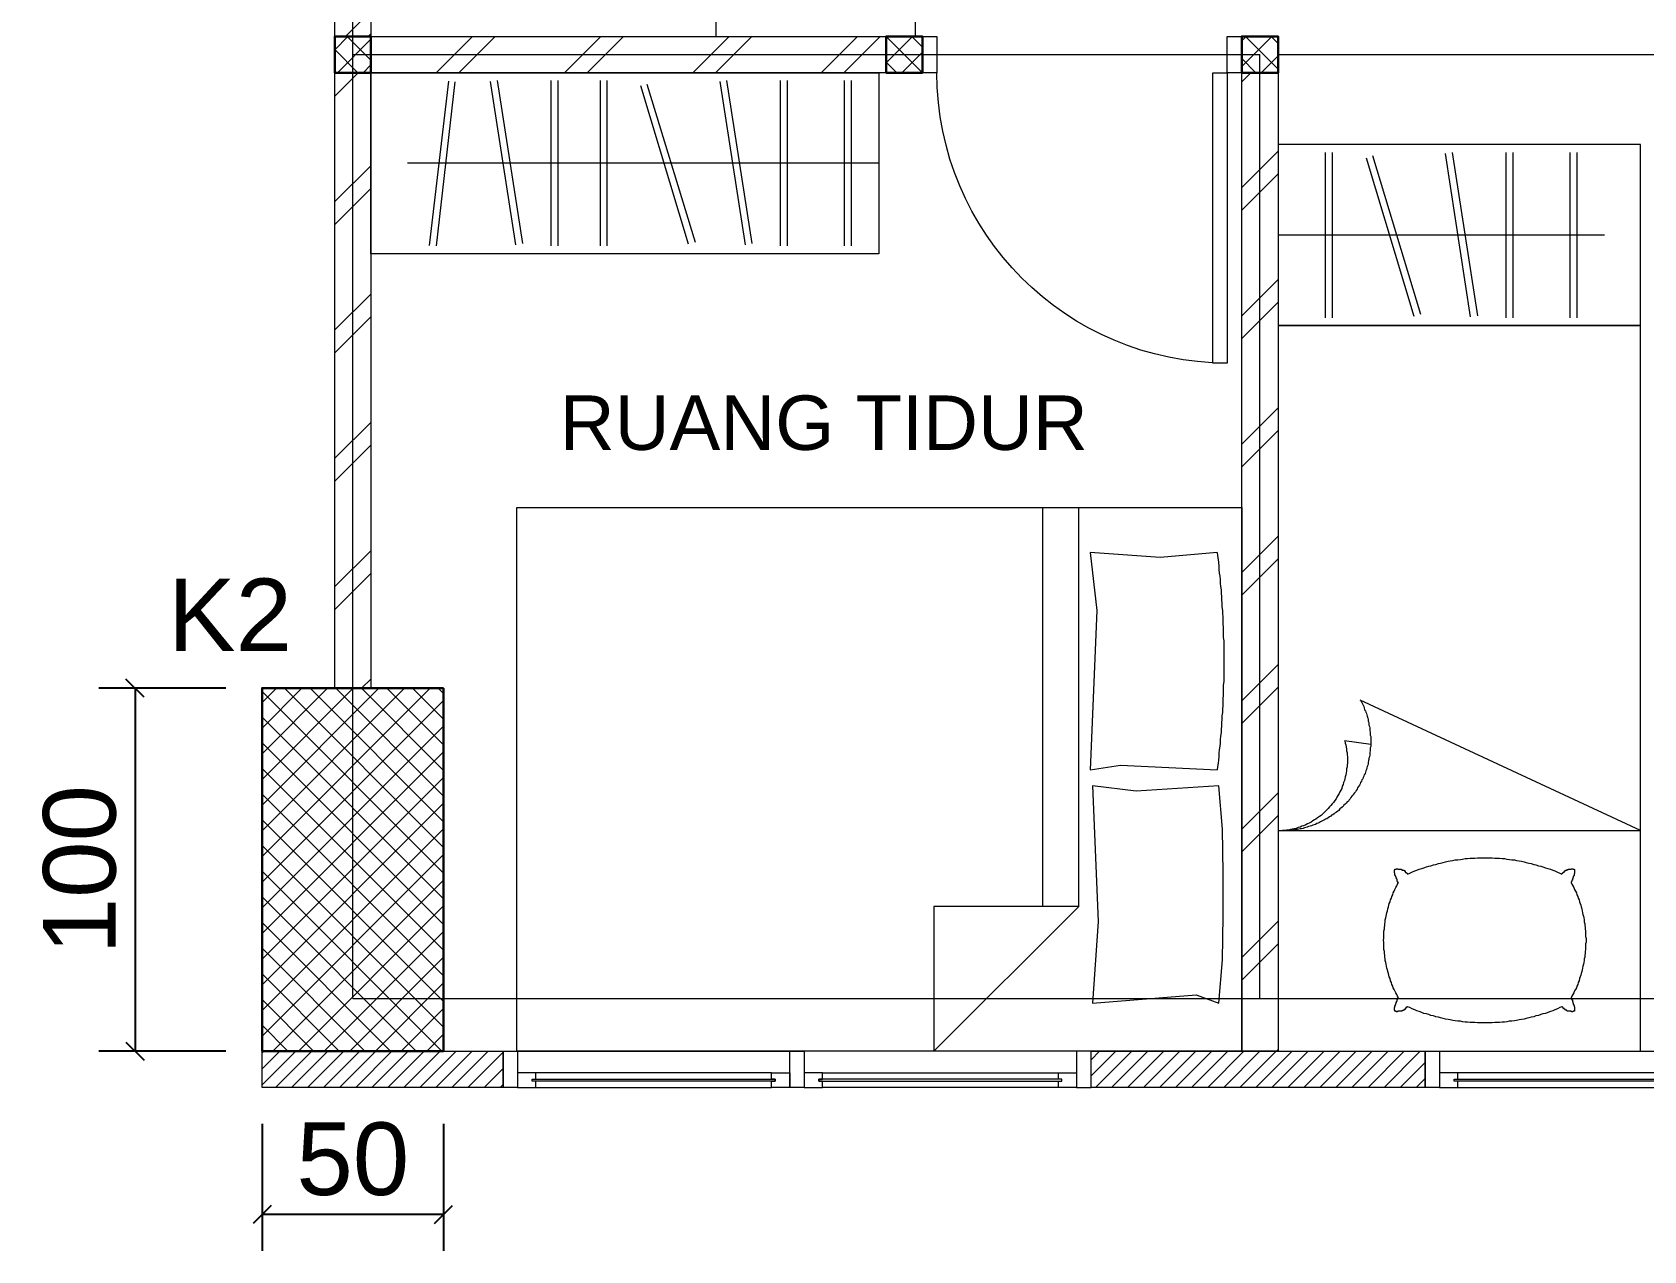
# Model space of a CAD drawing. Header units: millimetres. Extents: x -10 to 1564, y -8 to 383.
# Drawn here: x -8.58 to 0.3, y 42.86 to 49.57 of the extents above; entities that cross this region are included whole.
import ezdxf

# ---------------------------------------------------------------- set-up
doc = ezdxf.new("R2010")
doc.units = ezdxf.units.MM
doc.header["$MEASUREMENT"] = 0
doc.layers.get('0').update_dxf_attribs({"lineweight": 5})
for name, color, linetype, lineweight in [('ars', 11, 'Continuous', 0), ('ars @ 1', 11, 'Continuous', 0), ('FUR', 141, 'Continuous', 15), ('KOL', 1, 'Continuous', 30), ('KOLOM', 4, 'Continuous', 9), ('KUSEN', 6, 'Continuous', 15), ('not', 7, 'Continuous', 20), ('tem', 5, 'Continuous', 20), ('U', 6, 'Continuous', 20)]:
    doc.layers.add(name, color=color, linetype=linetype, lineweight=lineweight)
doc.layers.add('AS', color=1, linetype='Continuous', lineweight=5, plot=False)
doc.styles.get("Standard").update_dxf_attribs({"font": 'arial.ttf'})
doc.linetypes.add('ZIGZAG', pattern='A,0.0001,-0.2,[131,ltypeshp.shx,S=0.2,R=0,X=-0.2,Y=0],-0.4,[131,ltypeshp.shx,S=0.2,R=180,X=0.2,Y=0],-0.2', length=0.8001)
doc.dimstyles.new('SK-50', dxfattribs={"dimscale": 0, "dimtxt": 0.4, "dimasz": 0.1, "dimexe": 0.2, "dimexo": 0, "dimgap": 0.1, "dimtad": 1, "dimdec": 0, "dimlfac": 50, "dimzin": 0, "dimdsep": 46, "dimtxsty": 'Standard', "dimblk": 'OBLIQUE', "dimcen": 0.09, "dimclrd": 256, "dimclre": 256, "dimclrt": 256, "dimadec": 0, "dimazin": 0, "dimtfac": 1, "dimtdec": 0, "dimtofl": 0, "dimtmove": 0, "dimatfit": 3, "dimldrblk": 'OBLIQUE', "dimfxl": 0, "dimtolj": 1, "dimtzin": 0, "dimarcsym": 0})

# ---------------------------------------------------------------- blocks, each defined once
blk = doc.blocks.new('BED1')
at = {"layer": 'FUR', "linetype": 'Continuous'}
for points in [[(1.9976, 0), (1.9976, 1.4976), (0, 1.4976), (0, 0), (1.9976, 0)], [(1.5484, 1.0993), (1.1489, 1.0993), (1.1489, 1.4976), (1.5484, 1.0993)], [(1.9346, 1.3656), (1.9443, 1.2458), (1.9467, 1.1259), (1.9467, 1.0061), (1.9443, 0.8862), (1.9346, 0.7663), (1.707, 0.7809), (1.586, 0.7663), (1.6017, 1.1404), (1.586, 1.3656), (1.8717, 1.3426), (1.9346, 1.3656)], [(1.4492, 1.0993), (1.4492, 0)], [(1.5484, 1.0993), (1.5484, 0)], [(1.9298, 0.1235), (1.7724, 0.138), (1.5799, 0.1235), (1.5981, 0.2833), (1.5799, 0.7228), (1.6634, 0.7094), (1.9298, 0.7228)], [(1.9298, 0.1235), (1.931, 0.1332), (1.9322, 0.1429), (1.9334, 0.1513), (1.9346, 0.161), (1.9346, 0.1707), (1.9358, 0.1804), (1.937, 0.1889), (1.9383, 0.1985), (1.9383, 0.2082), (1.9395, 0.2179), (1.9407, 0.2264), (1.9407, 0.2361), (1.9419, 0.2458), (1.9419, 0.2542), (1.9431, 0.2639), (1.9431, 0.2736), (1.9443, 0.2833), (1.9443, 0.2918), (1.9455, 0.3015), (1.9455, 0.3111), (1.9455, 0.3208), (1.9467, 0.3293), (1.9467, 0.339), (1.9467, 0.3487), (1.9467, 0.3584), (1.9479, 0.3668), (1.9479, 0.3765), (1.9479, 0.3862), (1.9479, 0.3959), (1.9479, 0.4044), (1.9479, 0.414), (1.9479, 0.4237), (1.9479, 0.4334), (1.9479, 0.4419), (1.9479, 0.4516), (1.9479, 0.4613), (1.9479, 0.4709), (1.9479, 0.4794), (1.9467, 0.4891), (1.9467, 0.4988), (1.9467, 0.5085), (1.9467, 0.5169), (1.9455, 0.5266), (1.9455, 0.5363), (1.9455, 0.546), (1.9443, 0.5545), (1.9443, 0.5642), (1.9431, 0.5738), (1.9431, 0.5835), (1.9419, 0.592), (1.9419, 0.6017), (1.9407, 0.6114), (1.9407, 0.6199), (1.9395, 0.6295), (1.9383, 0.6392), (1.9383, 0.6489), (1.937, 0.6574), (1.9358, 0.6671), (1.9346, 0.6768), (1.9346, 0.6864), (1.9334, 0.6949), (1.9322, 0.7046), (1.931, 0.7143), (1.9298, 0.7228)]]:
    blk.add_lwpolyline(points, dxfattribs=at)
blk = doc.blocks.new('BED2')
at = {"layer": 'FUR'}
blk.add_lwpolyline([(-0.4994, 1.9988), (0.4994, 1.9988), (0.4994, 0), (-0.4994, 0)], close=True, dxfattribs=at)
for points in [[(0.4994, 1.9988), (0.4994, 0)], [(0.2827, 1.8765), (0.2766, 1.8789), (0.2706, 1.8826), (0.2633, 1.885), (0.2573, 1.8874), (0.2512, 1.8898), (0.2439, 1.8923), (0.2379, 1.8947), (0.2306, 1.8959), (0.2246, 1.8983), (0.2185, 1.9007), (0.2113, 1.9019), (0.2052, 1.9044), (0.1979, 1.9056), (0.1919, 1.9068), (0.1846, 1.9092), (0.1786, 1.9104), (0.1713, 1.9116), (0.1653, 1.9128), (0.158, 1.914), (0.1519, 1.9153), (0.1447, 1.9165), (0.1374, 1.9165), (0.1314, 1.9177), (0.1241, 1.9189), (0.118, 1.9189), (0.1108, 1.9201), (0.1047, 1.9201), (0.0975, 1.9201), (0.0902, 1.9213), (0.0841, 1.9213), (0.0769, 1.9213), (0.0708, 1.9213), (0.0636, 1.9213), (0.0563, 1.9213), (0.0502, 1.9213), (0.043, 1.9201), (0.0369, 1.9201), (0.0297, 1.9201), (0.0224, 1.9189), (0.0163, 1.9189), (0.0091, 1.9177), (0.003, 1.9165), (-0.0042, 1.9165), (-0.0115, 1.9153), (-0.0176, 1.914), (-0.0248, 1.9128), (-0.0309, 1.9116), (-0.0381, 1.9104), (-0.0442, 1.9092), (-0.0515, 1.9068), (-0.0575, 1.9056), (-0.0648, 1.9044), (-0.0708, 1.9019), (-0.0781, 1.9007), (-0.0841, 1.8983), (-0.0902, 1.8959), (-0.0975, 1.8947), (-0.1035, 1.8923), (-0.1108, 1.8898), (-0.1168, 1.8874), (-0.1229, 1.885), (-0.1301, 1.8826), (-0.1362, 1.8789), (-0.1423, 1.8765)], [(-0.1435, 1.8765), (-0.1435, 1.8765), (-0.1435, 1.8765), (-0.1447, 1.8765), (-0.1447, 1.8777), (-0.1447, 1.8789), (-0.1471, 1.8789), (-0.1471, 1.8814), (-0.1495, 1.8814), (-0.1495, 1.8826), (-0.1495, 1.8826), (-0.1495, 1.8838), (-0.1519, 1.8838), (-0.1519, 1.8862), (-0.1556, 1.8862), (-0.1556, 1.8874), (-0.158, 1.8874), (-0.158, 1.8886), (-0.1592, 1.8886), (-0.1592, 1.8886), (-0.1689, 1.8886), (-0.1689, 1.8898), (-0.1701, 1.8898), (-0.1701, 1.891), (-0.1737, 1.891), (-0.1737, 1.8898), (-0.1737, 1.8898), (-0.1737, 1.8886), (-0.1774, 1.8886), (-0.1774, 1.8886), (-0.1774, 1.8886), (-0.1774, 1.8862), (-0.1786, 1.8862), (-0.1786, 1.8789), (-0.1774, 1.8789), (-0.1774, 1.8765), (-0.1774, 1.8765), (-0.1774, 1.8729), (-0.1762, 1.8729), (-0.1762, 1.8705), (-0.1749, 1.8705), (-0.1749, 1.868), (-0.1737, 1.868), (-0.1737, 1.8668), (-0.1737, 1.8668), (-0.1737, 1.8632), (-0.1725, 1.8632), (-0.1725, 1.8608), (-0.1713, 1.8608), (-0.1713, 1.8571), (-0.1713, 1.8571), (-0.1713, 1.8559), (-0.1701, 1.8559), (-0.1701, 1.8547), (-0.1689, 1.8547), (-0.1689, 1.8523), (-0.1677, 1.8523)], [(0.3081, 1.8523), (0.3081, 1.8523), (0.3081, 1.8547), (0.3093, 1.8547), (0.3093, 1.8559), (0.3105, 1.8559), (0.3105, 1.8571), (0.3117, 1.8571), (0.3117, 1.8608), (0.3117, 1.8608), (0.3117, 1.8632), (0.313, 1.8632), (0.313, 1.8668), (0.3142, 1.8668), (0.3142, 1.868), (0.3142, 1.868), (0.3142, 1.8705), (0.3154, 1.8705), (0.3154, 1.8729), (0.3166, 1.8729), (0.3166, 1.8765), (0.3178, 1.8765), (0.3178, 1.8789), (0.3178, 1.8789), (0.3178, 1.8862), (0.3178, 1.8862), (0.3178, 1.8886), (0.3166, 1.8886), (0.3166, 1.8886), (0.3142, 1.8886), (0.3142, 1.8898), (0.313, 1.8898), (0.313, 1.891), (0.3093, 1.891), (0.3093, 1.8898), (0.3081, 1.8898), (0.3081, 1.8886), (0.2996, 1.8886), (0.2996, 1.8886), (0.2972, 1.8886), (0.2972, 1.8874), (0.296, 1.8874), (0.296, 1.8862), (0.2924, 1.8862), (0.2924, 1.8838), (0.29, 1.8838), (0.29, 1.8826), (0.2887, 1.8826), (0.2887, 1.8814), (0.2863, 1.8814), (0.2863, 1.8789), (0.2851, 1.8789), (0.2851, 1.8777), (0.2839, 1.8777), (0.2839, 1.8765), (0.2839, 1.8765), (0.2839, 1.8765), (0.2827, 1.8765)], [(-0.1677, 1.8523), (-0.1701, 1.8475), (-0.1725, 1.8426), (-0.1749, 1.8378), (-0.1774, 1.8329), (-0.1798, 1.8293), (-0.1822, 1.8245), (-0.1834, 1.8196), (-0.1858, 1.8148), (-0.187, 1.8099), (-0.1895, 1.8051), (-0.1907, 1.799), (-0.1931, 1.7942), (-0.1943, 1.7893), (-0.1955, 1.7845), (-0.1967, 1.7797), (-0.1979, 1.7748), (-0.1992, 1.77), (-0.2004, 1.7651), (-0.2016, 1.7591), (-0.2028, 1.7542), (-0.204, 1.7494), (-0.204, 1.7446), (-0.2052, 1.7397), (-0.2052, 1.7349), (-0.2064, 1.7288), (-0.2064, 1.724), (-0.2076, 1.7191), (-0.2076, 1.7143), (-0.2076, 1.7082), (-0.2076, 1.7034), (-0.2076, 1.6985), (-0.2088, 1.6937), (-0.2076, 1.6877), (-0.2076, 1.6828), (-0.2076, 1.678), (-0.2076, 1.6731), (-0.2076, 1.6683), (-0.2064, 1.6622), (-0.2064, 1.6574), (-0.2052, 1.6525), (-0.2052, 1.6477), (-0.204, 1.6429), (-0.204, 1.6368), (-0.2028, 1.632), (-0.2016, 1.6271), (-0.2004, 1.6223), (-0.1992, 1.6174), (-0.1979, 1.6126), (-0.1967, 1.6065), (-0.1955, 1.6017), (-0.1943, 1.5969), (-0.1931, 1.592), (-0.1907, 1.5872), (-0.1895, 1.5823), (-0.187, 1.5775), (-0.1858, 1.5726), (-0.1834, 1.5678), (-0.1822, 1.563), (-0.1798, 1.5581), (-0.1774, 1.5533), (-0.1749, 1.5484), (-0.1725, 1.5436), (-0.1701, 1.5387), (-0.1677, 1.5339)], [(0.3081, 1.5339), (0.3105, 1.5387), (0.313, 1.5436), (0.3154, 1.5484), (0.3178, 1.5533), (0.3202, 1.5581), (0.3226, 1.563), (0.3238, 1.5678), (0.3263, 1.5726), (0.3275, 1.5775), (0.3299, 1.5823), (0.3311, 1.5872), (0.3335, 1.592), (0.3347, 1.5969), (0.336, 1.6017), (0.3372, 1.6065), (0.3384, 1.6126), (0.3396, 1.6174), (0.3408, 1.6223), (0.342, 1.6271), (0.3432, 1.632), (0.3444, 1.6368), (0.3444, 1.6429), (0.3456, 1.6477), (0.3456, 1.6525), (0.3469, 1.6574), (0.3469, 1.6622), (0.3481, 1.6683), (0.3481, 1.6731), (0.3481, 1.678), (0.3481, 1.6828), (0.3493, 1.6889), (0.3493, 1.6937), (0.3493, 1.6985), (0.3481, 1.7034), (0.3481, 1.7082), (0.3481, 1.7143), (0.3481, 1.7191), (0.3469, 1.724), (0.3469, 1.7288), (0.3456, 1.7349), (0.3456, 1.7397), (0.3444, 1.7446), (0.3444, 1.7494), (0.3432, 1.7542), (0.342, 1.7591), (0.3408, 1.7651), (0.3396, 1.77), (0.3384, 1.7748), (0.3372, 1.7797), (0.336, 1.7845), (0.3347, 1.7893), (0.3335, 1.7942), (0.3311, 1.799), (0.3299, 1.8051), (0.3275, 1.8099), (0.3263, 1.8148), (0.3238, 1.8196), (0.3226, 1.8245), (0.3202, 1.8293), (0.3178, 1.8329), (0.3154, 1.8378), (0.313, 1.8426), (0.3105, 1.8475), (0.3081, 1.8523)], [(-0.1677, 1.5339), (-0.1689, 1.5339), (-0.1689, 1.5327), (-0.1701, 1.5327), (-0.1701, 1.5303), (-0.1713, 1.5303), (-0.1713, 1.5278), (-0.1713, 1.5278), (-0.1713, 1.5254), (-0.1725, 1.5254), (-0.1725, 1.523), (-0.1737, 1.523), (-0.1737, 1.5206), (-0.1737, 1.5206), (-0.1737, 1.5182), (-0.1749, 1.5182), (-0.1749, 1.5169), (-0.1762, 1.5169), (-0.1762, 1.5145), (-0.1774, 1.5145), (-0.1774, 1.5097), (-0.1774, 1.5097), (-0.1774, 1.5073), (-0.1786, 1.5073), (-0.1786, 1.5), (-0.1774, 1.5), (-0.1774, 1.4988), (-0.1774, 1.4988), (-0.1774, 1.4976), (-0.1737, 1.4976), (-0.1737, 1.4964), (-0.1737, 1.4964), (-0.1737, 1.4964), (-0.1701, 1.4964), (-0.1701, 1.4964), (-0.1689, 1.4964), (-0.1689, 1.4976), (-0.1592, 1.4976), (-0.1592, 1.4988), (-0.158, 1.4988), (-0.158, 1.5), (-0.1556, 1.5), (-0.1556, 1.5), (-0.1519, 1.5), (-0.1519, 1.5024), (-0.1495, 1.5024), (-0.1495, 1.5048), (-0.1495, 1.5048), (-0.1495, 1.5061), (-0.1471, 1.5061), (-0.1471, 1.5073), (-0.1447, 1.5073), (-0.1447, 1.5085), (-0.1447, 1.5085), (-0.1435, 1.5085), (-0.1435, 1.5097), (-0.1435, 1.5097)], [(-0.1423, 1.5109), (-0.1362, 1.5085), (-0.1289, 1.5048), (-0.1229, 1.5024), (-0.1168, 1.5), (-0.1108, 1.4976), (-0.1035, 1.4952), (-0.0975, 1.4939), (-0.0902, 1.4915), (-0.0841, 1.4891), (-0.0781, 1.4879), (-0.0708, 1.4855), (-0.0648, 1.4843), (-0.0575, 1.4818), (-0.0515, 1.4806), (-0.0442, 1.4794), (-0.0381, 1.477), (-0.0309, 1.4758), (-0.0248, 1.4746), (-0.0176, 1.4734), (-0.0115, 1.4722), (-0.0042, 1.4722), (0.003, 1.4709), (0.0091, 1.4697), (0.0163, 1.4685), (0.0224, 1.4685), (0.0297, 1.4673), (0.0369, 1.4673), (0.043, 1.4673), (0.0502, 1.4661), (0.0563, 1.4661), (0.0636, 1.4661), (0.0708, 1.4661), (0.0769, 1.4661), (0.0841, 1.4661), (0.0902, 1.4661), (0.0975, 1.4673), (0.1047, 1.4673), (0.1108, 1.4673), (0.118, 1.4685), (0.1241, 1.4685), (0.1314, 1.4697), (0.1386, 1.4709), (0.1447, 1.4722), (0.1519, 1.4722), (0.158, 1.4734), (0.1653, 1.4746), (0.1713, 1.4758), (0.1786, 1.477), (0.1846, 1.4794), (0.1919, 1.4806), (0.1979, 1.4818), (0.2052, 1.4843), (0.2113, 1.4855), (0.2185, 1.4879), (0.2246, 1.4891), (0.2306, 1.4915), (0.2379, 1.4939), (0.2439, 1.4952), (0.2512, 1.4976), (0.2573, 1.5), (0.2633, 1.5024), (0.2706, 1.5061), (0.2766, 1.5085), (0.2827, 1.5109)], [(0.2839, 1.5097), (0.2839, 1.5085), (0.2839, 1.5085), (0.2839, 1.5085), (0.2851, 1.5085), (0.2851, 1.5073), (0.2863, 1.5073), (0.2863, 1.5061), (0.2887, 1.5061), (0.2887, 1.5048), (0.29, 1.5048), (0.29, 1.5024), (0.2924, 1.5024), (0.2924, 1.5), (0.296, 1.5), (0.296, 1.5), (0.2972, 1.5), (0.2972, 1.4988), (0.2996, 1.4988), (0.2996, 1.4976), (0.3081, 1.4976), (0.3081, 1.4964), (0.3093, 1.4964), (0.3093, 1.4964), (0.313, 1.4964), (0.313, 1.4964), (0.3142, 1.4964), (0.3142, 1.4976), (0.3166, 1.4976), (0.3166, 1.4988), (0.3178, 1.4988), (0.3178, 1.5), (0.3178, 1.5), (0.3178, 1.5073), (0.3178, 1.5073), (0.3178, 1.5097), (0.3166, 1.5097), (0.3166, 1.5145), (0.3154, 1.5145), (0.3154, 1.5169), (0.3142, 1.5169), (0.3142, 1.5182), (0.3142, 1.5182), (0.3142, 1.5206), (0.313, 1.5206), (0.313, 1.523), (0.3117, 1.523), (0.3117, 1.5254), (0.3117, 1.5254), (0.3117, 1.5278), (0.3105, 1.5278), (0.3105, 1.5303), (0.3093, 1.5303), (0.3093, 1.5327), (0.3081, 1.5327), (0.3081, 1.5339), (0.3081, 1.5339)], [(0.2827, 1.5097), (0.2839, 1.5097)], [(-0.3154, 1.1441), (-0.3142, 1.1501), (-0.313, 1.155), (-0.3117, 1.161), (-0.3105, 1.1659), (-0.3105, 1.1719), (-0.3093, 1.1768), (-0.3093, 1.1828), (-0.3081, 1.1877), (-0.3081, 1.1937), (-0.3081, 1.1998), (-0.3081, 1.2046), (-0.3093, 1.2107), (-0.3093, 1.2155), (-0.3105, 1.2215), (-0.3105, 1.2264), (-0.3117, 1.2324), (-0.313, 1.2373), (-0.3142, 1.2433), (-0.3154, 1.2482), (-0.3166, 1.253), (-0.319, 1.2591), (-0.3202, 1.2639), (-0.3226, 1.2688), (-0.3238, 1.2748), (-0.3263, 1.2797), (-0.3287, 1.2845), (-0.3311, 1.2893), (-0.3347, 1.2942), (-0.3372, 1.299), (-0.3396, 1.3039), (-0.3432, 1.3087), (-0.3469, 1.3136), (-0.3505, 1.3172), (-0.3541, 1.322), (-0.3577, 1.3257), (-0.3614, 1.3305), (-0.365, 1.3341), (-0.3686, 1.3378), (-0.3735, 1.3426), (-0.3771, 1.3462), (-0.3808, 1.3499), (-0.3856, 1.3523), (-0.3904, 1.3559), (-0.3953, 1.3596), (-0.3989, 1.362), (-0.4038, 1.3644), (-0.4086, 1.368), (-0.4134, 1.3705), (-0.4183, 1.3729), (-0.4231, 1.3753), (-0.4292, 1.3777), (-0.434, 1.3789), (-0.4389, 1.3814), (-0.4437, 1.3826), (-0.4498, 1.385), (-0.4546, 1.3862), (-0.4607, 1.3874), (-0.4655, 1.3886), (-0.4715, 1.3898), (-0.4764, 1.3898), (-0.4824, 1.391), (-0.4873, 1.391), (-0.4933, 1.3923), (-0.4994, 1.3923)], [(-0.2718, 1.0315), (-0.2706, 1.0351), (-0.2682, 1.0387), (-0.2669, 1.0424), (-0.2645, 1.046), (-0.2633, 1.0496), (-0.2621, 1.0533), (-0.2609, 1.0581), (-0.2585, 1.0617), (-0.2573, 1.0654), (-0.2561, 1.069), (-0.2548, 1.0726), (-0.2536, 1.0763), (-0.2524, 1.0811), (-0.2512, 1.0847), (-0.2512, 1.0884), (-0.25, 1.092), (-0.2488, 1.0956), (-0.2488, 1.1005), (-0.2476, 1.1041), (-0.2464, 1.1077), (-0.2464, 1.1114), (-0.2464, 1.1162), (-0.2452, 1.1199), (-0.2452, 1.1235), (-0.2452, 1.1283), (-0.2439, 1.132), (-0.2439, 1.1356), (-0.2439, 1.1392), (-0.2439, 1.1441), (-0.2439, 1.1477), (-0.2439, 1.1513), (-0.2439, 1.1562), (-0.2439, 1.1598), (-0.2452, 1.1634), (-0.2452, 1.1671), (-0.2452, 1.1719), (-0.2464, 1.1755), (-0.2464, 1.1792), (-0.2464, 1.1828), (-0.2476, 1.1877), (-0.2488, 1.1913), (-0.2488, 1.1949), (-0.25, 1.1985), (-0.2512, 1.2034), (-0.2512, 1.207), (-0.2524, 1.2107), (-0.2536, 1.2143), (-0.2548, 1.2179), (-0.2561, 1.2228), (-0.2573, 1.2264), (-0.2585, 1.23), (-0.2597, 1.2337), (-0.2621, 1.2373), (-0.2633, 1.2409), (-0.2645, 1.2446), (-0.2657, 1.2482), (-0.2682, 1.2518), (-0.2694, 1.2554), (-0.2718, 1.2591), (-0.273, 1.2627), (-0.2754, 1.2663), (-0.2778, 1.27), (-0.2803, 1.2736), (-0.2815, 1.2772), (-0.2839, 1.2809), (-0.2863, 1.2845), (-0.2887, 1.2869), (-0.2912, 1.2906), (-0.2936, 1.2942), (-0.296, 1.2966), (-0.2984, 1.3002), (-0.3008, 1.3039), (-0.3033, 1.3063), (-0.3057, 1.3099), (-0.3093, 1.3123), (-0.3117, 1.316), (-0.3142, 1.3184), (-0.3178, 1.3208), (-0.3202, 1.3245), (-0.3226, 1.3269), (-0.3263, 1.3293), (-0.3287, 1.3317), (-0.3323, 1.3354), (-0.3347, 1.3378), (-0.3384, 1.3402), (-0.342, 1.3426), (-0.3444, 1.345), (-0.3481, 1.3475), (-0.3517, 1.3487), (-0.3541, 1.3511), (-0.3577, 1.3535), (-0.3614, 1.3559), (-0.365, 1.3584), (-0.3686, 1.3596), (-0.3711, 1.362), (-0.3747, 1.3632), (-0.3783, 1.3656), (-0.382, 1.3668), (-0.3856, 1.3692), (-0.3892, 1.3705), (-0.3929, 1.3717), (-0.3965, 1.3741), (-0.4001, 1.3753), (-0.4038, 1.3765), (-0.4074, 1.3777), (-0.411, 1.3789), (-0.4159, 1.3801), (-0.4195, 1.3814), (-0.4231, 1.3826), (-0.4268, 1.3838), (-0.4304, 1.385), (-0.4352, 1.3862), (-0.4389, 1.3862), (-0.4425, 1.3874), (-0.4461, 1.3886), (-0.451, 1.3886), (-0.4546, 1.3898), (-0.4582, 1.3898), (-0.4619, 1.391), (-0.4667, 1.391), (-0.4703, 1.391), (-0.474, 1.3923), (-0.4788, 1.3923), (-0.4824, 1.3923), (-0.4873, 1.3923), (-0.4909, 1.3923), (-0.4946, 1.3923), (-0.4994, 1.3923)], [(-0.4994, 1.391), (0.4994, 1.391)], [(0.4994, 1.391), (-0.273, 1.0315)], [(-0.2439, 1.1538), (-0.3166, 1.1441)], [(-0.4994, 0), (0.4994, 0)], [(0.4994, -0.4988), (-0.4994, -0.4988), (-0.4994, 0), (0.4994, 0), (0.4994, -0.4988)], [(-0.3686, -0.0218), (-0.3686, -0.477)], [(-0.3505, -0.477), (-0.3505, -0.0218)], [(-0.1241, -0.0254), (-0.2561, -0.4613)], [(-0.2391, -0.4685), (-0.1071, -0.0315)], [(0.0309, -0.0242), (-0.0381, -0.4746)], [(-0.02, -0.477), (0.0502, -0.0266)], [(0.1289, -0.0218), (0.1289, -0.477)], [(0.1471, -0.477), (0.1471, -0.0218)], [(0.3057, -0.0218), (0.3057, -0.477)], [(0.3238, -0.477), (0.3238, -0.0218)], [(0.4001, -0.2494), (-0.4994, -0.2494)]]:
    blk.add_lwpolyline(points, dxfattribs=at)
blk = doc.blocks.new('LEMARI1')
at = {"layer": 'FUR'}
for points in [[(0.6998, 0.4988), (-0.6998, 0.4988)], [(-0.6998, 0), (0.6998, 0), (0.6998, 0.4988), (-0.6998, 0.4988), (-0.6998, 0)], [(-0.5387, 0.4758), (-0.4855, 0.023)], [(-0.4685, 0.0254), (-0.5206, 0.477)], [(-0.3002, 0.4746), (-0.3705, 0.0242)], [(-0.3523, 0.0218), (-0.2821, 0.4709)], [(-0.2034, 0.477), (-0.2034, 0.0218)], [(-0.1852, 0.0218), (-0.1852, 0.477)], [(-0.0678, 0.477), (-0.0678, 0.0218)], [(-0.0496, 0.0218), (-0.0496, 0.477)], [(0.1755, 0.4722), (0.0436, 0.0363)], [(0.0605, 0.0315), (0.1937, 0.4673)], [(0.3317, 0.4746), (0.2627, 0.0242)], [(0.2797, 0.0218), (0.3499, 0.4709)], [(0.4286, 0.477), (0.4286, 0.0218)], [(0.4467, 0.0218), (0.4467, 0.477)], [(0.6053, 0.477), (0.6053, 0.0218)], [(0.6235, 0.0218), (0.6235, 0.477)], [(0.6998, 0.2494), (-0.5993, 0.2494)]]:
    blk.add_lwpolyline(points, dxfattribs=at)
blk = doc.blocks.new('T. J1')
at = {"layer": 'KUSEN'}
for p, q in [((-0.77, 0), (-0.02, 0)), ((0.77, 0), (0.02, 0))]:
    blk.add_line(p, q, dxfattribs=at)
for points in [[(-0.81, 0), (-0.77, 0), (-0.77, 0.1), (-0.81, 0.1)], [(-0.02, 0), (0.02, 0), (0.02, 0.1), (-0.02, 0.1)], [(-0.02, 0), (0.02, 0), (0.02, 0.1), (-0.02, 0.1)], [(0.81, 0), (0.77, 0), (0.77, 0.1), (0.81, 0.1)]]:
    blk.add_lwpolyline(points, close=True, dxfattribs=at)
for points in [[(-0.72, 0.0775), (-0.72, 0.06), (-0.77, 0.06), (-0.77, 0.1), (-0.72, 0.1), (-0.72, 0.0825), (-0.73, 0.0825), (-0.73, 0.0775), (-0.72, 0.0775)], [(-0.72, 0.1), (-0.07, 0.1)], [(-0.07, 0.0775), (-0.07, 0.06), (-0.02, 0.06), (-0.02, 0.1), (-0.07, 0.1), (-0.07, 0.0825), (-0.06, 0.0825), (-0.06, 0.0775), (-0.07, 0.0775)], [(0.07, 0.0775), (0.07, 0.06), (0.02, 0.06), (0.02, 0.1), (0.07, 0.1), (0.07, 0.0825), (0.06, 0.0825), (0.06, 0.0775), (0.07, 0.0775)], [(0.72, 0.1), (0.07, 0.1)], [(0.72, 0.0775), (0.72, 0.06), (0.77, 0.06), (0.77, 0.1), (0.72, 0.1), (0.72, 0.0825), (0.73, 0.0825), (0.73, 0.0775), (0.72, 0.0775)], [(-0.07, 0.06), (-0.72, 0.06)], [(0.07, 0.06), (0.72, 0.06)]]:
    blk.add_lwpolyline(points, dxfattribs=at)
at = {"layer": 'KUSEN', "color": 141}
for points in [[(-0.73, 0.0775), (-0.06, 0.0775), (-0.06, 0.0825), (-0.73, 0.0825)], [(0.73, 0.0775), (0.06, 0.0775), (0.06, 0.0825), (0.73, 0.0825)]]:
    blk.add_lwpolyline(points, close=True, dxfattribs=at)
blk = doc.blocks.new('P.80')
at = {"layer": 'KUSEN'}
for points in [[(-69.8094, -74.8368), (-69.7694, -74.8368), (-69.7694, -74.0368), (-69.8094, -74.0368)], [(-70.6094, -74.9368), (-70.5694, -74.9368), (-70.5694, -74.8368), (-70.6094, -74.8368)], [(-69.7694, -74.9368), (-69.7294, -74.9368), (-69.7294, -74.8368), (-69.7694, -74.8368)]]:
    blk.add_lwpolyline(points, close=True, dxfattribs=at)
blk.add_arc((-69.7694, -74.8368), 0.8, 90, 180, dxfattribs=at)
blk = doc.blocks.new('K 10.10')
at = {"layer": 'ars'}
h = blk.add_hatch(dxfattribs=at)
h.set_pattern_fill('_USER', color=256, scale=0.05, angle=45, double=1, pattern_type=0)
h.set_pattern_definition([(45, (1560.78834, 1375.80689), (-0.03535534, 0.03535534), []), (135, (1560.78834, 1375.80689), (-0.03535534, -0.03535534), [])])
h.paths.add_polyline_path([(1560.5383, 1380.4069), (1560.6383, 1380.4069), (1560.6383, 1380.5069), (1560.5383, 1380.5069)])
at = {"layer": 'KOL'}
blk.add_lwpolyline([(1560.5383, 1380.4069), (1560.6383, 1380.4069), (1560.6383, 1380.5069), (1560.5383, 1380.5069)], close=True, dxfattribs=at)
blk = doc.blocks.new('T. J2')
for p, q in [((0.2877, 0.1), (0.2877, 0.0825)), ((0.2877, 0.0775), (0.2877, 0.06))]:
    blk.add_line(p, q)
at = {"layer": 'KUSEN'}
blk.add_line((-0.4123, 0), (0.3377, 0), dxfattribs=at)
for points in [[(-0.4523, 0), (-0.4123, 0), (-0.4123, 0.1), (-0.4523, 0.1)], [(0.3377, 0), (0.3777, 0), (0.3777, 0.1), (0.3377, 0.1)], [(0.3377, 0), (0.3777, 0), (0.3777, 0.1), (0.3377, 0.1)]]:
    blk.add_lwpolyline(points, close=True, dxfattribs=at)
for points in [[(-0.3623, 0.0775), (-0.3623, 0.06), (-0.4123, 0.06), (-0.4123, 0.1), (-0.3623, 0.1), (-0.3623, 0.0825), (-0.3723, 0.0825), (-0.3723, 0.0775), (-0.3623, 0.0775)], [(-0.3623, 0.1), (0.2877, 0.1)], [(0.2877, 0.0775), (0.2877, 0.06), (0.3377, 0.06), (0.3377, 0.1), (0.2877, 0.1), (0.2877, 0.0825), (0.2977, 0.0825), (0.2977, 0.0775), (0.2877, 0.0775)], [(0.2877, 0.06), (-0.3623, 0.06)]]:
    blk.add_lwpolyline(points, dxfattribs=at)
at = {"layer": 'KUSEN', "color": 141}
blk.add_lwpolyline([(-0.3723, 0.0775), (0.2977, 0.0775), (0.2977, 0.0825), (-0.3723, 0.0825)], close=True, dxfattribs=at)
blk = doc.blocks.new('_Oblique')
at = {"color": 0, "linetype": 'ByBlock', "lineweight": -2}
blk.add_line((-0.5, -0.5), (0.5, 0.5), dxfattribs=at)
blk = doc.blocks.new('*D202')
at = {"layer": 'Defpoints', "color": 0}
for p in [(-7.313, 43.5576), (-6.313, 43.5576), (-7.313, 43.0576)]:
    blk.add_point(p, dxfattribs=at)
at = {"layer": 'U', "lineweight": -2}
for p, q in [((-7.313, 43.5576), (-7.313, 42.8576)), ((-6.313, 43.5576), (-6.313, 42.8576)), ((-6.313, 43.0576), (-7.313, 43.0576))]:
    blk.add_line(p, q, dxfattribs=at)
at = {"layer": 'U', "lineweight": -2, "xscale": 0.1, "yscale": 0.1, "zscale": 0.1, "rotation": 180}
blk.add_blockref('_Oblique', (-7.313, 43.0576), dxfattribs=at)
at = {"layer": 'U', "lineweight": -2, "xscale": 0.1, "yscale": 0.1, "zscale": 0.1}
blk.add_blockref('_Oblique', (-6.313, 43.0576), dxfattribs=at)
at = {"layer": 'U', "insert": (-6.813, 43.3618), "char_height": 0.4, "attachment_point": 5}
blk.add_mtext('\\A1;50', dxfattribs=at)
blk = doc.blocks.new('*D206')
at = {"layer": 'Defpoints', "color": 0}
for p in [(-7.513, 45.9576), (-8.013, 43.9576), (-7.513, 43.9576)]:
    blk.add_point(p, dxfattribs=at)
at = {"layer": 'U', "lineweight": -2}
for p, q in [((-7.513, 45.9576), (-8.213, 45.9576)), ((-8.013, 45.9576), (-8.013, 43.9576)), ((-7.513, 43.9576), (-8.213, 43.9576))]:
    blk.add_line(p, q, dxfattribs=at)
at = {"layer": 'U', "lineweight": -2, "xscale": 0.1, "yscale": 0.1, "zscale": 0.1}
for p, rotation in [((-8.013, 45.9576), 90), ((-8.013, 43.9576), 270)]:
    blk.add_blockref('_Oblique', p, dxfattribs=dict(at, rotation=rotation))
at = {"layer": 'U', "insert": (-8.3172, 44.9576), "char_height": 0.4, "attachment_point": 5, "rotation": 90}
blk.add_mtext('\\A1;100', dxfattribs=at)
blk = doc.blocks.new('k2')
at = {"layer": 'ars'}
h = blk.add_hatch(dxfattribs=at)
h.set_pattern_fill('_USER', color=256, scale=0.05, angle=45, double=1, pattern_type=0)
h.set_pattern_definition([(45, (0, -5.1), (-0.03535534, 0.03535534), []), (135, (0, -5.1), (-0.03535534, -0.03535534), [])])
h.paths.add_polyline_path([(-0.25, -0.5), (0.25, -0.5), (0.25, 0.5), (-0.25, 0.5)])
at = {"layer": 'KOL'}
blk.add_lwpolyline([(-0.25, -0.5), (0.25, -0.5), (0.25, 0.5), (-0.25, 0.5)], close=True, dxfattribs=at)

msp = doc.modelspace()

# ---------------------------------------------------------------- hatches: boundary and pattern name
at = {"layer": 'ars'}
h = msp.add_hatch(dxfattribs=at)
h.set_pattern_fill('TEMBOK', color=256, scale=0.5, style=0, double=1)
h.set_pattern_definition([(45, (0.07627, 58.6076), (-0.353553, 0.353553), []), (45, (0.20127, 58.6076), (-0.353553, 0.353553), [])])
h.paths.add_polyline_path([(-6.713, 49.5489), (-3.8744, 49.5489), (-3.8744, 49.3489), (-6.713, 49.3489)])
h = msp.add_hatch(dxfattribs=at)
h.set_pattern_fill('ANSI31', color=256, scale=0.5, angle=180, style=0)
h.set_pattern_definition([(225, (-978.17043, 724.53931), (0.0441941738, -0.0441941738), [])])
h.paths.add_polyline_path([(-7.313, 43.9576), (-5.985, 43.9576), (-5.985, 43.7576), (-7.313, 43.7576)])
h = msp.add_hatch(dxfattribs=at)
h.set_pattern_fill('ANSI31', color=256, scale=0.5, angle=180.02313, style=0)
h.set_pattern_definition([(225.023134, (-978.434635, 724.1454), (0.0442120144, -0.044176326), [])])
h.paths.add_polyline_path([(-2.745, 43.9576), (-0.9044, 43.9576), (-0.9045, 43.7576), (-2.7451, 43.7576)])
at = {"layer": 'ars @ 1'}
h = msp.add_hatch(dxfattribs=at)
h.set_pattern_fill('TEMBOK', color=256, scale=0.5, style=0, double=1)
h.set_pattern_definition([(45, (0.07565, 58.59886), (-0.353553, 0.353553), []), (45, (0.20065, 58.59886), (-0.353553, 0.353553), [])])
h.paths.add_polyline_path([(-6.7123, 55.1489), (-6.9123, 55.1489), (-6.9123, 49.5489), (-6.7123, 49.5489)])
h = msp.add_hatch(dxfattribs=at)
h.set_pattern_fill('TEMBOK', color=256, scale=0.5, style=0, double=1)
h.set_pattern_definition([(45, (0.07565, 61.99014), (-0.353553, 0.353553), []), (45, (0.20065, 61.99014), (-0.353553, 0.353553), [])])
h.paths.add_polyline_path([(-6.7123, 49.3489), (-6.9123, 49.3489), (-6.9123, 45.9576), (-6.7123, 45.9576)])
h = msp.add_hatch(dxfattribs=at)
h.set_pattern_fill('TEMBOK', color=256, scale=0.5, style=0, double=1)
h.set_pattern_definition([(45, (5.0742, 64.19014), (-0.353553, 0.353553), []), (45, (5.1992, 64.19014), (-0.353553, 0.353553), [])])
h.paths.add_polyline_path([(-1.7138, 49.3489), (-1.9138, 49.3489), (-1.9138, 43.9576), (-1.7138, 43.9576)])

# ---------------------------------------------------------------- linework, layer by layer
at = {"layer": 'AS'}
for p, q in [((-6.813, 44.2479), (-6.813, 55.2489)), ((-6.813, 49.4489), (-1.8144, 49.4489)), ((-1.8144, 44.2479), (-1.8144, 49.4489)), ((-6.813, 44.2479), (5.587, 44.2479))]:
    msp.add_line(p, q, dxfattribs=at)
at = {"layer": 'FUR', "linetype": 'Continuous'}
msp.add_lwpolyline([(-3.713, 49.5489), (-3.713, 50.6481), (-4.8122, 50.6481), (-4.8122, 49.5489), (-3.713, 49.5489)], dxfattribs=at)
at = {"layer": 'KOLOM'}
msp.add_lwpolyline([(-3.6744, 49.3489), (-3.6744, 49.5489), (-3.874, 49.5489), (-3.874, 49.3489)], close=True, dxfattribs=at)
at = {"layer": 'KUSEN', "linetype": 'ZIGZAG'}
msp.add_lwpolyline([(-1.7144, 49.4489), (1.5682, 49.4489)], dxfattribs=at)
at = {"layer": 'tem'}
for points in [[(-6.913, 55.1489), (-6.713, 55.1489), (-6.713, 49.5489), (-6.913, 49.5489)], [(-6.713, 49.5489), (-3.8744, 49.5489), (-3.8744, 49.3489), (-6.713, 49.3489)], [(-6.913, 49.3489), (-6.713, 49.3489), (-6.713, 45.9576), (-6.913, 45.9576)], [(-1.9144, 49.3489), (-1.7144, 49.3489), (-1.7144, 43.9576), (-1.9144, 43.9576)]]:
    msp.add_lwpolyline(points, close=True, dxfattribs=at)
at = {"layer": 'tem', "ltscale": 2}
for points in [[(-7.313, 43.9576), (-5.985, 43.9576), (-5.985, 43.7576), (-7.313, 43.7576)], [(-2.745, 43.9576), (-0.9044, 43.9576), (-0.9045, 43.7576), (-2.7451, 43.7576)]]:
    msp.add_lwpolyline(points, close=True, dxfattribs=at)

# ---------------------------------------------------------------- block references
at = {"layer": 'FUR', "xscale": -2, "yscale": 2, "zscale": 2, "rotation": 180}
for name, p in [('LEMARI1', (-5.3134, 49.3489)), ('BED2', (-0.7156, 47.9552)), ('BED1', (-5.9096, 46.9527))]:
    msp.add_blockref(name, p, dxfattribs=at)
at = {"layer": 'KOL', "xscale": 2, "yscale": 2, "zscale": 2, "rotation": 180}
msp.add_blockref('k2', (-6.813, 44.9576), dxfattribs=at)
at = {"layer": 'KOLOM', "extrusion": (0, 0, -1), "xscale": 2, "yscale": 2, "zscale": -2}
for p in [(-3114.3637, -2711.4649), (-3117.4023, -2711.4649), (-3119.3622, -2711.4649)]:
    msp.add_blockref('K 10.10', p, dxfattribs=at)
at = {"layer": 'KUSEN', "xscale": -2, "yscale": 2, "zscale": 2, "rotation": 180}
for name, p in [('P.80', (137.5443, -100.3248)), ('T. J1', (-4.365, 43.9576)), ('T. J2', (0.0001, 43.9576))]:
    msp.add_blockref(name, p, dxfattribs=at)

# ---------------------------------------------------------------- texts
at = {"layer": 'not'}
for s, width, insert, char_height, attachment_point in [('\\pi0.11812;RUANG TIDUR', 3.108343, (-5.7909, 47.2661), 0.3, 7), ('\\pi0.06714;K2', 0.747376, (-7.8985, 46.5615), 0.4, 1)]:
    msp.add_mtext_dynamic_manual_height_columns(s, width=width, gutter_width=1, heights=[0], dxfattribs=dict(at, insert=insert, char_height=char_height, attachment_point=attachment_point))

# ---------------------------------------------------------------- dimensions: what is measured, and where the dimension line sits
at = {"layer": 'U'}
for base, p1, p2, angle, picture, middle in [((-8.013, 43.9576), (-7.513, 45.9576), (-7.513, 43.9576), 270, '*D206', (-8.013, 44.9576)), ((-7.313, 43.0576), (-6.313, 43.5576), (-7.313, 43.5576), 180, '*D202', (-6.813, 43.0576))]:
    dim = msp.add_linear_dim(base=base, p1=p1, p2=p2, angle=angle, dimstyle='SK-50', override={"dimscale": 1}, dxfattribs=at)
    dim.commit()
    dim.dimension.update_dxf_attribs({"geometry": picture, "text_midpoint": middle, "dimtype": 160})

doc.saveas('drawing.dxf')
